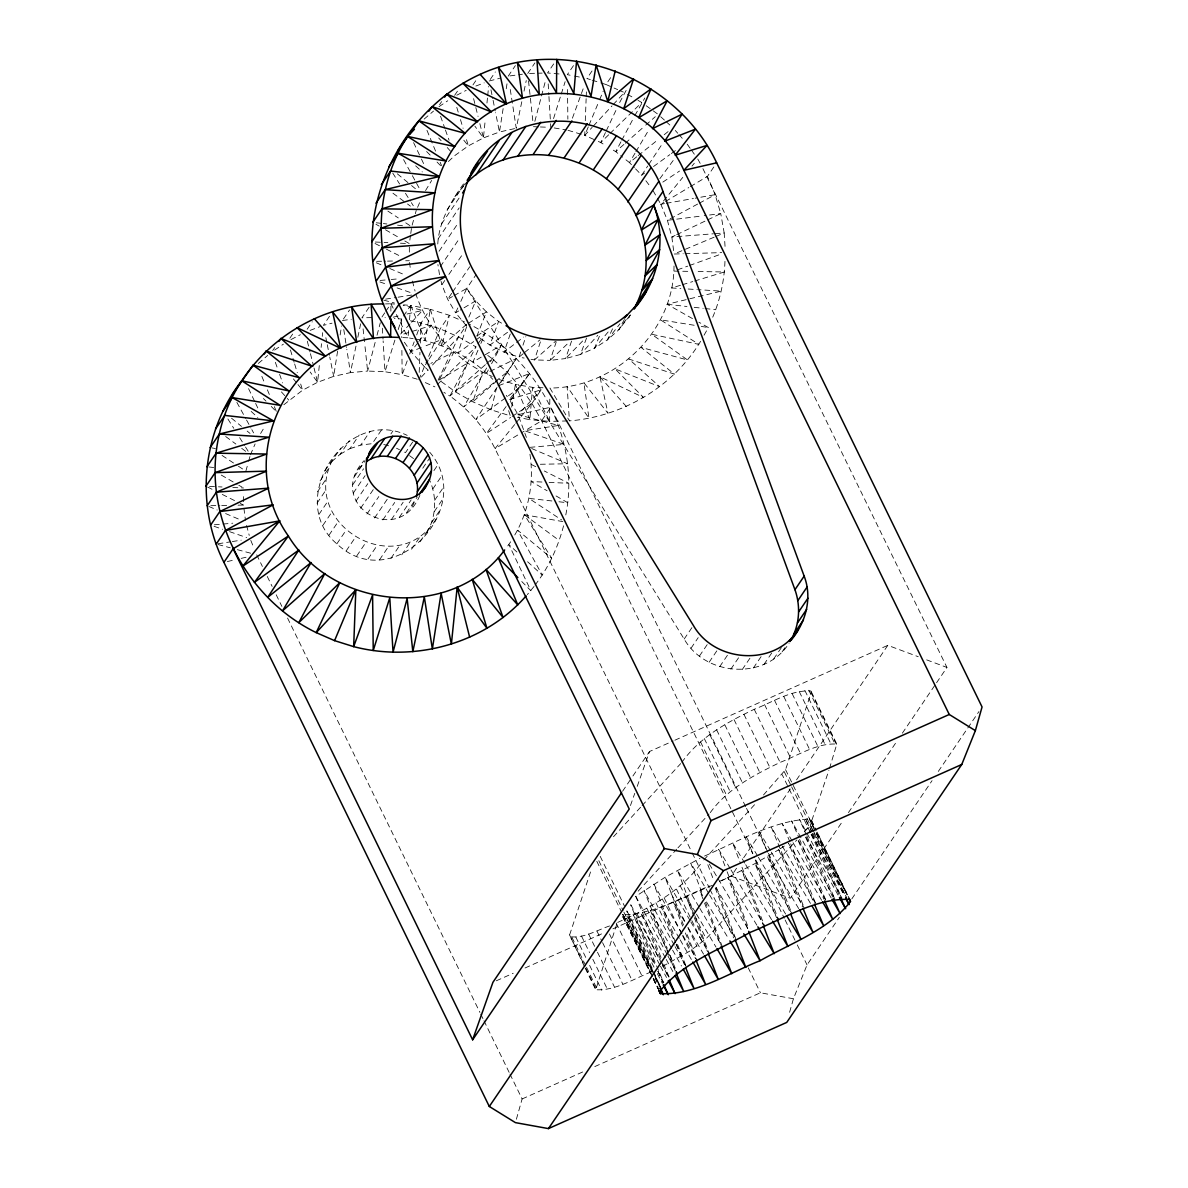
<?xml version="1.0" encoding="UTF-8"?>
<svg xmlns="http://www.w3.org/2000/svg" width="1188" height="1188" viewBox="0 0 1188 1188"><rect width="100%" height="100%" fill="white"/><g stroke="black" fill="none" stroke-linecap="round" stroke-linejoin="round"><path stroke-width="0.75" stroke-dasharray="5 3.75" d="M243.51 501.648L243.54 493.109M409.34 252.153L409.355 245.322M529.937 454.232C534.258 482.165 528.749 511.761 514.152 536.011M700.608 341.312C673.091 387.05 622.378 416.691 569.438 420.879L549.91 388.031C614.968 388.016 674.086 331.601 674.012 265.978M390.867 311.182L390.926 303.772L385.521 303.905M549.821 399.153L549.643 421.384L567.641 420.938M429.714 452.197C477.428 507.335 393.124 597.222 336.843 543.837C284.868 500.163 346.54 405.88 407.217 435.387M436.026 519.186C396.02 583.085 296.213 521.874 334.125 457.128M426.804 532.759C436.204 516.795 437.229 496.465 429.388 479.67M419.201 372.393L419.973 352.227M420.314 343.065L421.087 322.898L430.294 309.311L449.391 315.295L464.419 321.874M584.867 131.69L584.734 135.358L595.931 140.377M585.298 120.686L586.13 98.693M586.204 96.867L586.412 91.357M724.962 261.36C724.324 280.71 720.106 300.044 712.444 317.835M437.778 244C439.04 220.745 451.574 200.312 464.894 181.942M408.613 330.606L408.019 337.793L413.172 338.669M409.518 319.824L410.736 305.45L403.534 304.841M283.828 404.737L302.554 390.228L317.597 382.284L319.468 363.914M321.131 347.386L321.502 343.718M322.26 336.382L322.631 332.699M448.411 161.523L454.573 155.732L468.369 145.872L483.427 137.912L485.283 119.557M486.961 103.029L487.511 97.52M487.704 95.679L488.624 86.501M410.528 235.194L409.37 243.614L404.588 240.852M410.766 233.501L411.687 226.774M337.6 351.158L333.65 376.373L317.597 382.284L310.157 372.007M340.139 334.942L341.55 325.928M503.133 108.583L499.465 132.002L483.427 137.912L474.903 126.18M506.236 88.773L507.083 83.368M403.564 316.008L410.736 305.45L430.294 309.311L425.2 340.704C450.653 347.119 474.74 360.098 492.782 379.314M511.686 407.113L515.369 384.452L498.618 379.358M565.785 514.953C580.902 439.1 537.837 358.42 469.334 324.235M419.869 495.307C397.713 548.99 324.383 503.356 364.107 460.632M355.984 346.109L350.43 372.616L333.65 376.373L329.759 357.024M357.84 337.273L360.81 323.136M521.799 101.737L516.245 128.245L509.875 86.932M524.027 91.149L526.254 80.546M466.394 324.502L441.951 345.782L449.391 315.295L440.184 328.868L426.002 362.771M508.613 410.617L510.276 415.83L491.179 409.845L496.436 388.328M375.141 342.411L367.627 371.057L350.43 372.616L346.822 349.257M377.027 335.239L380.309 322.705M534.852 121.325L545.648 80.131M245.871 471.131L248.144 462.964M248.604 461.345L249.97 456.444M412.147 225.141L414.879 215.34M415.325 213.706L416.231 210.439M516.379 1119.245L522.111 1098.959L509.934 1074.011M789.604 1012.28L793.435 998.752L807.038 964.908L839.322 917.314M535.031 585.075C549.094 567.032 558.642 545.752 564.122 523.611M394.906 340.11L384.986 371.74L367.627 371.057L364.686 343.525M398.218 329.566L401.514 319.037L394.312 318.414M553.549 118.592L560.721 95.753M561.271 93.986L565.132 81.69M540.391 341.892L534.481 359.905L531.051 359.296M466.602 326.819L457.959 352.955L473.715 341.58M556.266 341.773L550.118 360.38L534.481 359.905L555.524 341.253M520.715 352.019L519.008 357.143L504.039 352.153L489.916 345.055L476.937 335.981L486.441 311.924L475.749 300.831L466.765 288.402L475.972 274.814M522.987 345.188L525.824 336.635M584.392 966.512L569.587 934.971L591.698 868.473M617.686 922.423L626.522 918.354L652.405 971.442C634.244 978.377 615.592 990.985 595.723 989.738L617.018 923.314M763.513 794.965L785.55 769.661L811.166 692.663L810.929 690.985C791.045 689.753 772.393 702.346 754.231 709.295C727.101 722.289 699.762 737.08 681.897 762.265M811.968 828.274L810.261 825.021L828.912 770.255M829.491 768.502L836.812 744.074L810.929 690.985M510.246 334.066L504.039 352.153L515.206 343.54M571.577 341.075L565.577 358.553L550.118 360.38L569.587 341.802M630.457 805.538L634.763 793.346M637.228 786.367L649.524 751.514L673.195 740.97M407.217 360.84L402.168 374.651L384.986 371.74L383.13 340.911M409.741 353.95L414.152 341.862M416.676 334.971L421.087 322.898L440.184 328.868L458.538 336.902L475.957 346.881L449.91 396.02C468.948 409.608 484.541 427.725 495.01 448.633L691.416 851.336M572.408 118.206L583.754 87.155M586.56 338.001L580.486 354.455L565.577 358.553L583.353 340.273M599.376 336.323L594.535 348.203L580.486 354.455L597.757 335.328M418.919 379.729L425.289 364.464M588.283 126.878L584.734 135.358L592.159 127.324M588.981 125.186L598.901 101.455M599.613 99.762L603.162 91.283M468.859 317.048L475.749 300.831L460.246 310.053M477.977 350.237L472.943 362.088L482.432 356.415M480.858 343.466L485.164 333.293L475.141 340.54M250.416 454.811L255.108 443.941M417.582 207.336L420.923 199.569M457.826 307.944L455.583 312.815L467.968 327.561M460.796 301.425L466.765 288.402L684.169 639.055C705.464 676.447 765.636 680.531 789.07 643.228M612.548 328.809L607.395 339.917L594.535 348.203L609.993 329.744M438.075 380.234L458.538 336.902L466.736 324.829M605.464 132.536L600.742 142.53L605.241 145.263M606.251 130.858L616.483 109.207M619.631 102.539L627.427 88.016M411.969 506.949L415.741 499.628M491.179 409.845L472.824 401.826L455.405 391.847L439.159 380.056L453.905 352.123C436.783 336.308 423.611 316.439 415.949 294.416M486.679 373.032L488.313 369.928M491.58 363.721L501.41 345.084L484.021 355.479M620.938 141.832L615.74 151.663L622.601 157.128M621.814 140.199L633.961 117.256M634.823 115.622L644.846 97.98M624.383 319.438L618.8 329.774L607.395 339.917L619.943 323.789M704.053 335.194L708.375 327.561L698.856 322.186M486.664 368.013L463.647 406.964L494.03 382.581M490.362 361.776L501.41 345.084M634.986 153.252L629.462 162.608L634.347 167.627M635.907 151.693L648.811 129.878M630.204 315.117L618.8 329.774L627.487 317.76M260.603 433.501L264.969 426.269M425.542 190.585L431.66 180.457M510.662 541.802L506.801 547.312M630.427 314.969L628.482 318.028L630.531 314.969M428.155 360.588L424.294 366.602L428.348 370.27M429.12 359.088L441.669 339.56L422.928 346.941M489.961 371.413L516.275 358.553L498.901 385.595L529.581 373.522L507.217 405.063M497 387.422L475.868 419.527L520.359 387.095L531.942 403.371L541.639 420.76L752.657 853.415M498.01 385.892L516.275 358.553M635.58 168.889L641.683 175.171L647.727 165.993M648.737 164.464L661.805 144.58M272.72 350.519L274.77 347.505M439.56 104.648L441.609 101.633M289.842 338.194L293.941 332.165M454.633 95.337L457.707 90.808M307.143 329.269L312.266 321.725M472.958 84.897L477.056 78.868M329.507 316.305L323.374 325.363L332.016 323.166M490.213 79.492L495.322 71.948M343.421 319.023L349.554 309.964M508.212 76.166L515.369 65.607M369.082 307.276L361.924 317.835L372.72 317.567M527.739 73.478L534.897 62.919M447.148 209.801L465.161 183.249M441.52 223.968L460.543 195.931M384.778 312.815L381.719 317.344L385.313 317.642M385.803 311.301L390.926 303.772L394.52 304.069M553.667 63.929L547.534 72.973L561.939 74.205M438.134 238.892L459.162 207.9M439.055 251.262L457.083 224.695M573.477 65.622L567.329 74.666L572.675 75.72M440.317 266.661L459.34 238.625M458.687 310.974L455.583 312.815L447.683 299.242L441.891 284.734L444.891 280.309M448.901 274.398L462.919 253.742M592.025 70.983L586.902 78.527L590.377 79.611M324.918 470.7L340.882 448.128M320.107 480.873L329.328 467.3M331.675 461.716L340.139 454.262L349.346 440.689M451.692 293.347L447.683 299.242L452.45 296.54M452.687 291.862L469.72 266.78M317.448 491.847L326.655 478.274M340.139 454.262L349.97 448.633L359.177 435.06M317.033 503.207L326.24 489.634M349.97 448.633L360.796 445.055L370.017 431.482M600.786 82.878L605.999 84.511L612.132 75.453M318.874 514.508L328.081 500.935M381.422 430.071L372.2 443.659L360.796 445.055M354.41 476.685L365.265 460.677M322.913 525.319L332.12 511.746M352.732 484.793L363.587 468.785M390.911 433.917L392.961 430.902M353.252 493.124L365.102 475.675M328.972 535.224L338.194 521.651M355.954 501.128L367.79 483.679M360.632 508.241L373.463 489.337M336.843 543.837L346.064 530.264M478.007 343.852L485.164 333.293M412.667 442.055L405.509 452.613L401.009 450.43M366.973 513.988L378.824 496.539M346.213 550.846L355.435 537.258M374.547 517.968L387.377 499.064M356.727 555.954L365.934 542.381M382.848 519.928L394.683 502.479M422.75 468.221L429.908 457.662M391.298 519.72L403.133 502.257M367.968 558.984L377.19 545.396M399.317 517.344L411.167 499.896M433.932 470.596L438.03 464.553M406.37 512.993L417.226 497M379.521 559.8L388.728 546.228M432.848 488.936L442.055 475.363M390.926 558.405L400.133 544.817M434.689 500.237L443.911 486.664M401.752 554.811L410.974 541.238M434.273 511.597L443.495 498.024M411.583 549.198L420.804 535.61M431.615 522.586L440.822 508.999M420.047 541.743L429.254 528.17M515.785 423.18L531.942 403.371L541.149 389.798L509.414 399.554L506.266 395.366M745.693 806.682L550.846 407.187L541.639 420.76L521.428 432.833M690.362 186.62L707.454 176.388L716.661 162.815M684.169 639.055L693.391 625.482M691.045 648.202L698.202 637.644M699.45 656.028L708.657 642.456M709.102 662.265L718.309 648.678M622.571 791.253L631.897 777.501M632.937 775.972L649.524 751.514M719.69 666.691L728.897 653.118M730.843 669.171L740.05 655.598M742.188 669.616L751.41 656.043M753.355 668.027L761.553 655.954M763.973 664.434L772.155 652.375M773.67 658.969L781.867 646.911M782.135 651.826L786.233 645.782M719.379 881.392L731.214 876.12L737.436 866.958M743.658 857.781L790.332 789.01M796.554 779.833L887.822 645.336L918.235 656.712M731.214 876.12L790.347 898.247L842.203 821.814M848.425 812.651L897.178 740.822M902.36 733.174L935.55 684.258M936.59 682.729L946.955 667.448L701.276 165.325M851.826 898.885L932.045 780.665M938.297 771.443L978.942 711.567M534.006 586.501L527.324 594.609M659.875 178.66L674.131 159.192M506.118 406.548L486.382 433.501L510.677 417.434M417.716 342.946L410.989 351.633L424.294 366.602L429.224 364.181M418.829 341.505L431.155 325.586L401.188 334.808M529.581 373.522L509.414 399.554L518.042 414.701L526.403 437.407M673.611 250.623L671.844 236.991L667.404 220.315L660.825 204.277L682.758 177.398M691.98 166.082L694.297 163.246M514.627 424.591L495.01 448.633L519.869 433.769M454.885 196.703L463.483 186.249M613.498 836.738L640.867 806.949M642.099 805.598L680.665 763.617M638.149 891.178L676.7 849.197M677.947 847.846L709.043 814.003M710.276 812.637C727.576 788.624 754.246 775.022 780.115 762.384C798.277 755.434 816.928 742.842 836.812 744.074M626.522 918.354C655.538 904.84 683.783 888.149 702.568 861.315M703.816 859.964L756.043 803.088M662.696 966.364L690.035 950.949L706.088 938.772L796.866 839.931M804.321 831.808L808.063 827.739L782.164 774.65M593.406 125.987L611.983 105.925M613.216 104.574L624.353 92.53L619.349 90.347M421.398 377.042L427.591 370.359M432.536 364.998L458.538 336.902M358.182 469.349L363.78 463.305M400.638 334.051L410.365 323.567M411.583 322.245L422.527 310.454L403.163 305.301M540.347 464.27L567.582 463.751L529.061 447.416L564.152 444.401L524.621 430.739L558.538 425.453L518.042 414.701L541.149 389.798M608.687 134.779L600.742 142.53L597.534 141.09M610.008 133.487L641.772 102.51L635.446 98.886M437.57 384.318L475.957 346.881M804.514 831.125L808.063 827.739L810.676 832.654M623.923 144.431L615.74 151.663L611.241 148.916M625.274 143.228L644.371 126.359M645.737 125.141L655.286 116.706M485.372 364.686L449.91 396.02L443.926 392.367M486.738 363.483L492.203 358.672L507.068 372.126L520.359 387.095M497.267 380.546L472.824 401.826L482.625 372.2L467.627 363.068L453.905 352.123L430.873 363.38M424.146 119.097L433.501 111.093M258.316 363.454L267.686 355.45M523.225 353.668L519.008 357.143L524.16 358.063M524.621 352.509L540.05 339.768M636.694 156.801L629.462 162.608L623.967 158.227M638.149 155.628L658.404 139.382M664.196 134.734L668.532 131.244M495.485 381.422L507.068 372.126M516.617 342.471L523.596 337.08M641.683 175.171L644.653 173.002M653.549 166.513L669.869 154.618M671.354 153.534L677.279 149.213M507.543 332.313L489.916 345.055L498.589 321.428L486.441 311.924L468.414 323.27M660.988 957.394L635.758 896.316L665.087 877.279L699.94 858.389M438.966 106.682L447.757 100.772M274.621 350.059L283.397 344.164M476.937 335.981L498.589 321.428L501.559 323.136M662.83 182.106L679.536 171.057M512.191 416.424L531.942 403.371M780.13 848.796L787.109 844.252M810.483 903.4L778.734 849.702L755.033 863.587L718.606 882.313M657.38 198.218L660.825 204.277L663.929 202.406M665.488 201.485L688.802 187.541M439.159 380.056L467.627 363.068L455.405 391.847L482.625 372.2L492.218 376.492M454.039 295.634L466.765 288.402M697.638 204.069L667.404 220.315L702.36 215.919M699.242 203.222L715.146 194.669L707.454 176.388M456.756 95.218L466.201 90.347M290.941 339.59L300.371 334.719M704.543 856.043C738.208 841.475 772.052 820.982 809.325 818.978L811.389 820.373L816.186 830.264L811.389 820.373L811.449 822.749L815.517 830.961M675.111 235.432L671.844 236.991L713.364 233.798M676.729 234.66L706.073 220.626M707.706 219.839L720.745 213.602L715.146 194.669L695.232 198.188M712.369 885.298C683.649 896.97 654.766 913.899 623.195 914.834L650.163 971.858M674.873 740.213L887.822 645.336M496.302 980.798L513.201 973.269M525.037 967.997L602.776 933.352M612.919 928.838L709.251 885.906M522.111 1098.959L582.952 1071.858M594.787 1066.586L760.409 992.782L793.435 998.752M609.563 925.957C596.836 930.189 583.531 938.654 569.824 936.649M714.166 237.169L674.056 254.024L683.219 253.757M715.829 236.471L724.19 232.967L720.745 213.602L704.202 215.681M421.22 347.609L410.989 351.633L403.638 341.268M475.898 86.026L484.199 82.878M310.083 330.398L320.047 326.611M677.427 269.869L687.704 266.142M689.426 265.533L721.992 253.742M680.457 285.298L671.666 287.956L680.843 288.55M682.224 284.764L692.767 281.571M694.534 281.036L724.428 271.978L695.604 271.473M489.189 80.992L499.569 78.363M692.5 318.607L667.121 304.277L721.22 291.134L699.197 289.724M393.183 317.181L400.089 315.592M406.994 314.018L422.527 310.454M518.042 414.701L550.846 407.187M227.368 561.538L234.274 559.964M241.179 558.375L246.362 557.187M514.567 128.616L499.465 132.002L495.574 112.652M660.825 204.277L664.448 203.623M666.26 203.311L693.421 198.515M385.595 299.138L396.317 297.46M398.099 297.193L414.166 294.683M217.998 543.777L230.502 541.832M232.284 541.55L241.209 540.169M509.979 75.913L522.408 74.205M342.396 320.522L351.262 319.305M380.115 280.442L389.352 279.64M391.194 279.477L398.589 278.838M214.3 524.799L232.774 523.21M715.161 233.665L724.19 232.967L725.2 248.945M685.06 253.697L721.755 252.613M529.536 73.433L542.129 73.107M376.626 261.33L385.699 261.152M387.511 261.122L392.961 261.018M405.672 260.766L409.311 260.707M210.796 505.687L219.884 505.524M221.696 505.479L227.146 505.375M238.046 505.167L243.495 505.063L245.471 520.389M673.997 271.102L688.401 271.354M533.457 126.685L538.654 126.893M540.391 126.968L547.326 127.235M402.806 337.6L408.019 337.793L395.812 313.483M542.975 387.763L532.566 387.347L515.369 384.452L529.848 419.691L549.643 421.384L532.566 387.347L529.848 419.691L517.389 417.24M375.334 242.025L387.882 242.604M400.415 243.198L407.573 243.54M541.951 482.031L531.199 481.526L547.119 490.763M549.108 482.373L568.814 483.293L544.327 470.997M209.519 486.397L216.691 486.724M218.473 486.813L222.052 486.976M232.803 487.481L243.555 487.986M688.194 289.011L697.371 289.605M376.284 222.78L381.6 223.389M383.368 223.582L386.917 223.983M397.535 225.171L402.836 225.779M667.121 304.277L686.976 306.504M694.193 307.321L703.222 308.331M705.019 308.524L715.844 309.741M551.885 500.965L528.883 498.381L561.642 519.958M558.969 501.767L567.819 502.762L555.078 495.381M208.702 466.943L214.018 467.552M694.163 325.26L660.424 319.81L698.886 344.372L651.707 334.259L687.496 359.964L641.104 347.401L674.383 374.131L628.794 358.999L659.667 386.694L614.998 368.859L643.569 397.52L599.94 376.804L607.989 413.365L583.887 382.714L588.966 418.206L567.121 386.486L569.438 420.879M701.262 326.418L708.375 327.561M554.232 127.948L566.275 129.982M414.894 338.966L425.2 340.704L410.736 305.45M211.895 447.906L215.399 448.529M527.591 561.746L542.277 575.155L517.641 530.234L551.767 558.345L524.339 514.701L562.86 521.606M574.457 76.077L579.789 77.131M410.409 320.79L421.087 322.898M383.783 300.163L394.357 302.97M217.968 544.52L230.294 547.802M237.348 549.673L251.44 553.415M383.754 444.475L390.184 446.213M567.998 130.279L581.392 134.348M417.24 379.21L402.168 374.651L401.841 346.837M592.114 80.16L599.049 82.328M379.863 281.942L386.739 284.318M397.044 287.882L412.518 293.228M214.048 526.314L222.631 529.269M229.507 531.645L246.688 537.585M926.685 659.875L946.955 667.448M376.344 262.815L383.041 265.652M389.738 268.503L404.811 274.888M208.85 506.474L217.226 510.023M225.601 513.572L240.674 519.958M605.999 84.511L617.686 89.62M425.319 382.595L434.927 386.887M396.495 448.232L399.495 449.688M375.022 243.495L379.922 245.961M386.456 249.228L401.143 256.608M531.259 464.449L536.159 466.899M207.573 487.035L214.107 490.317M222.26 494.416L238.595 502.613M240.228 503.43L243.495 505.063M627.531 94.357L633.857 97.98M375.928 224.235L379.121 226.076M385.491 229.774L398.218 237.154M221.265 475.066L237.184 484.288M238.773 485.209L241.951 487.065M387.867 211.078L398.292 217.939M405.732 222.839L410.202 225.794M222.052 455.435L236.932 465.251M238.432 466.231L242.901 469.171M646.198 105.732L658.018 114.3M487.763 355.45L492.203 358.672M392.961 193.228L406.058 202.91M407.514 203.98L410.424 206.133M524.339 514.701L559.236 540.525M225.69 436.516L235.877 444.045M241.699 448.351L246.05 451.574M409.518 455.613L414.879 459.608M397.341 173.834L410.127 184.378M411.553 185.551L417.24 190.228M231.526 418.191L241.476 426.403M247.163 431.081L250 433.427M660.721 116.751L664.775 120.419M666.126 121.651L671.532 126.537M415.637 165.83L422.319 171.933M516.929 552.004L508.924 544.683L530.902 590.748L521.77 581.526M251.158 411.419L257.826 417.523M426.626 151.529L430.531 155.48M437.05 162.058L440.956 166.008M263.409 398.515L266.023 401.158M271.235 406.43L275.141 410.38M438.684 137.986L441.134 140.704M447.237 147.535L452.123 153M281.422 391.906L288.758 400.089M675.304 130.487L677.724 133.205M678.927 134.571L683.768 140.006M599.94 376.804L626.269 406.445M463.795 140.214L468.369 145.872L466.26 138.862M293.406 378.913L296.837 383.16M297.98 384.57L302.554 390.228L299.911 381.482M645.886 180.754L651.158 187.734M687.228 144.208L690.391 148.649M691.446 150.133L694.594 154.559M392.723 173.032L399.584 183.947M405.464 193.302L410.365 201.084M411.345 202.643L413.305 205.762M227.888 418.963L233.769 428.304M239.649 437.659L244.535 445.455M245.515 447.015L248.455 451.692M771.591 919.646L741.787 870.715L762.741 924.294M756.89 925.2L727.977 877.769L748.039 929.61M785.624 914.032L755.033 863.587L776.521 917.715M715.844 887.748L742.767 932.164M798.678 908.568L767.448 856.533L789.99 912.25M702.732 895.678L699.91 891L703.89 901.336M706.474 901.93L728.957 939.366M744.772 863.127L732.61 842.812L740.555 863.513M745.708 864.686L778.437 919.378L754.974 859.251M730.056 868.339L718.606 849.242L726.492 870.017M731.006 869.928L764.389 925.645L741.223 865.235M709.295 864.003L748.232 929.179M757.454 855.716L746.272 836.901L754.306 857.528M758.389 857.29L791.965 913.721L768.131 853.89M708.657 893.302L690.748 863.097L702.969 895.485M709.592 894.891L735.981 939.411L716.334 887.302M695.544 912.577L686.263 896.91L693.584 915.8M696.48 914.151L715.978 947.059M770.388 850.549L759.266 831.659L767.448 852.182M771.309 852.123L804.662 908.805L771.339 827.175L781.422 844.594M698.945 906.83L677.487 870.225L692.411 909.459M699.881 908.419L722.274 946.613L705.538 902.301M821.65 900.281L788.52 843.346L814.255 903.712M684.273 921.056L673.254 902.152L682.669 926.105M687.956 927.368L703.563 954.142M782.343 846.168L816.26 904.721L790.718 843.851M689.946 920.329L665.087 877.279L683.501 925.036M690.867 921.918L709.281 953.816L695.01 916.275M679.298 938.327L661.196 906.637L675.527 942.381M680.204 939.901L691.965 960.498M653.058 190.644L656.519 196.703M798.574 840.659L831.08 897.757M792.144 841.074L782.194 823.566L790.005 842.158M793.049 842.678L826.492 901.588L799.613 839.381M681.912 933.679L653.801 884.11L674.576 936.916M682.818 935.268L697.326 960.854L686.144 931.852M697.757 158.999L700.4 163.751M671.695 948.499L650.326 910.246L675.363 971.175M672.586 950.088L681.481 966.037M805.969 837.035L838.565 895.975M674.22 945.084L644.015 890.465L667.255 948.306M675.111 946.688L686.649 967.567L677.264 943.718M403.578 159.623L411.494 174.057M412.37 175.661L420.285 190.11M236.872 402.376L245.678 418.428M246.555 420.032L250.95 428.051M251.841 429.655L253.593 432.863M665.369 957.825L640.896 912.919L667.953 976.818M666.245 959.429L673.225 972.244M635.758 896.316L667.077 954.439M667.953 956.058L677.516 973.818L669.987 955.107M811.553 834.288L843.851 894.831M659.667 964.597L633.115 914.597L655.063 964.671M660.513 966.215L666.513 977.501M812.83 829.907L847.059 895.024M630.902 904.811L661.582 963.23M662.444 964.849L670.106 979.461M812.102 831.615L805.315 818.591L811.419 831.882M812.948 833.248L846.881 898.351L816.364 833.857M622.794 914.359L654.291 975.259M655.152 976.892L661.107 988.416L626.715 911.107M654.009 967.136L627.219 915.22L654.306 974.858M657.35 973.625L662.369 983.367M626.982 910.958L654.573 964.79M657.914 971.309L663.765 982.728L630.65 904.944M813.453 827.19L809.325 818.978L815.592 832.209M816.75 833.753L849.747 899.42L816.988 831.897L847.296 894.906M390.926 303.772L394.995 311.865M623.195 914.834L651.856 971.903M655.137 978.422L659.236 986.575M816.319 832.595L847.237 894.965M652.331 976.581L621.963 915.102L650.029 972.378M653.162 978.244L658.078 988.223M653.251 978.927L658.063 988.758M811.166 692.663L837.05 745.752M808.805 690.243L834.689 743.332M804.87 690.451L830.768 743.539M799.272 691.609L825.155 744.698M792.173 693.688L818.057 746.777M783.828 696.599L809.711 749.687M774.502 700.252L800.4 753.341M764.523 704.529L790.421 757.617M785.55 769.661L811.449 822.749M754.231 709.295L780.115 762.384M784.362 771.933L790.837 785.209M791.654 786.872L813.498 831.659M814.3 833.323L844.237 894.698M743.955 714.359L769.839 767.448M734.036 719.586L759.919 772.675M724.814 724.784L750.712 777.873M716.616 729.788L742.5 782.877M746.51 808.345L767.611 851.633M768.428 853.296L790.347 898.247M709.682 734.407L735.58 787.495M704.276 738.52L730.16 791.594M700.564 741.951L726.447 795.039M755.895 860.067L784.303 918.309M785.12 919.972L796.48 943.272M797.297 944.935L807.038 964.908M692.233 852.999L709.281 887.941M710.082 889.604L733.62 937.867M748.232 967.819L760.409 992.782M680.189 885.684L693.941 913.884M694.757 915.547L706.088 938.772M676.477 889.129L691.045 918.992M691.847 920.641L702.36 942.218M671.057 893.228L684.823 921.428M688.06 928.066L696.955 946.316M664.137 897.861L681.942 934.347M682.744 936.01L690.035 950.949M655.925 902.85L675.348 942.663M676.15 944.326L681.823 955.939M646.718 908.048L668.562 952.835M669.364 954.499L672.601 961.137M636.798 913.275L659.459 959.726M600.192 856.296L624.472 906.073M598.811 860.676L623.076 910.454M623.893 912.102L660.305 986.768M596.807 861.285L621.086 911.062M616.216 923.106L642.114 976.194M609.474 934.02L632.135 980.471M596.925 931.036L601.781 941M602.583 942.648L622.809 984.124M588.58 933.961L596.658 950.549M597.475 952.197L614.463 987.035M581.481 936.025L589.575 952.613M592.812 959.251L607.365 989.114M575.868 937.184L586.397 958.746M589.634 965.384L601.767 990.272M571.948 937.391L585.699 965.592M586.516 967.255L597.831 990.48M569.587 934.971L584.956 966.483M585.773 968.146L595.47 988.06M585.194 968.175L595.723 989.738M256.712 554.826L262.399 566.468M267.27 576.447L272.141 586.441M276.195 594.757L281.883 606.4M287.555 618.057L479.907 1012.428M480.724 1014.106L483.16 1019.096M483.976 1020.759L509.132 1072.348M622.661 914.344L652.628 976.759M653.415 978.407L658.152 988.253M413.602 142.634L420.671 157.44M421.443 159.073L423.804 164.018M248.574 388.639L254.841 401.796M255.628 403.445L258.776 410.023M653.326 978.57L658.88 990.302M808.063 827.739L810.365 832.699M811.122 834.347L839.485 895.5M812.191 833.545L841.98 898.351L799.42 819.23L806.117 834.258M655.048 976.506L659.563 986.441M805.583 837.228L832.595 897.014M806.86 835.936L835.134 899.45L791.624 820.893L798.885 837.703M798.232 840.822L823.893 899.227M657.989 971.353L663.112 983.025M778.734 849.702L802.435 906.964M426.967 130.324L436.011 152.183M440.184 162.281L441.565 165.637M261.85 376.373L264.627 383.1M267.404 389.827L269.498 394.876M274.354 406.638L276.448 411.687M663.795 964.181L669.408 977.754M250.787 540.377L254.084 548.396M676.21 944.089L684.392 964.508M685.372 932.951L695.455 958.612M694.252 917.522L707.588 951.87M715.25 888.03L733.857 936.367M704.558 903.058L720.492 944.415M727.145 871.754L748.811 928.897M707.825 864.73L713.721 880.353M440.555 116.246L444.817 128.259M445.426 129.982L449.079 140.273M275.349 362.325L277.175 367.478M279.611 374.339L282.655 382.922M430.294 309.311L441.951 345.782M456.771 107.351L458.36 112.608M460.469 119.602L463.097 128.363M290.436 349.97L294.119 362.221M294.654 363.974L297.282 372.72M412.399 281.066L415.058 291.075M246.584 525.438L249.242 535.432M473.596 98.634L475.378 105.777M475.824 107.559L478.066 116.483M479.848 123.626L483.427 137.912M307.321 341.208L310.009 351.93M310.454 353.712L313.587 366.216M314.033 367.998L317.597 382.284M439.501 274.651L437.897 264.478M441.09 281.378L441.891 284.734M490.956 89.783L492.738 98.589M493.094 100.341L495.218 110.9M325.854 337.674L326.923 342.946M327.264 344.713L329.403 355.257M343.778 329.507L346.554 347.46M409.533 262.399L410.632 270.923M528.526 80.814L532.863 121.191M363.097 328.853L364.478 341.699M548.188 83.858L548.841 94.728M548.945 96.555L550.475 121.933M550.579 123.745L550.801 127.368M382.373 328.215L383.026 339.1M567.508 89.501L567.864 119.156M401.514 319.037L401.737 337.57"/><path stroke-width="1.5" d="M390.807 318.592L390.659 337.11C291.03 336.605 231.348 455.301 288.372 536.011C333.219 609.964 452.183 621.205 504.677 549.94M383.724 303.95C307.543 302.762 235.179 359.162 219.349 434.021C200.787 512.414 244.49 597.698 316.216 632.61L355.836 589.797L353.668 646.628C414.657 662.518 484.333 643.851 526.121 595.901M216.216 544.059L225.423 530.487L279.744 520.879L233.13 548.752L472.631 1039.812L629.239 809.028L389.723 317.968C343.466 229.819 391.981 114.211 480.13 74.339C566.26 34.511 676.848 77.443 716.661 162.815L982.06 706.964L975.363 730.635L961.76 764.478L786.738 1022.423L548.44 1128.6L515.429 1122.63L489.308 1106.488L223.908 562.34C194.995 504.633 201.886 431.69 241.699 380.784L288.862 390.897L253.074 365.191L232.477 394.357M961.76 764.478L723.477 870.655L697.356 854.514L664.344 848.544L398.945 304.395C372.898 251.737 375.349 185.922 407.514 136.412L454.677 146.525C509.964 63.989 644.341 82.076 683.857 170.33L949.257 714.478L975.363 730.635M517.864 577.576L498.307 557.825L517.775 604.915L485.996 569.423L503.059 617.493L472.2 579.284L486.961 628.304L457.157 587.228L451.381 644.163L441.104 593.139L432.358 648.99L424.324 596.911L412.83 651.677L407.128 598.455L393.035 652.167L389.768 597.772L373.24 650.489L372.587 594.876L353.668 646.628L334.585 640.644L316.216 632.61L339.827 582.625L298.797 622.646L324.844 573.492L282.551 610.855L311.108 562.548L267.686 597.386L298.886 549.985L254.395 582.417L288.372 536.011L242.812 566.141L279.744 520.879M789.931 641.594C799.598 626.254 800.964 606.652 794.95 589.694L653.742 205.078L662.949 191.506C635.818 109.133 511.969 94.194 470.908 173.092M791.119 640.198C805.791 622.631 812.592 598.054 804.157 576.121L662.949 191.506M371.993 448.99C345.916 487.407 413.038 523.151 429.551 479.254C442.649 442.441 386.635 418.057 369.037 453.356M416.409 496.376C424.279 469.453 389.189 444.965 366.602 461.568M477.918 162.756C454.811 195.441 454.796 241.209 475.972 274.814L693.391 625.482C714.686 662.874 774.843 666.958 798.277 629.64M716.661 162.815L683.857 170.33L706.964 145.426L675.23 155.197L695.396 129.15L664.716 141.224L682.09 114.182L652.494 128.66L667.225 100.728L638.758 117.716L650.979 88.937L623.774 108.583L633.575 78.957L607.766 101.425L615.206 70.938M398.292 149.985L418.889 120.834L454.677 146.525C428.2 184.066 425.319 235.536 445.559 276.507L710.959 820.656L697.356 854.514M472.631 1039.812L492.931 982.313L621.532 792.782M334.585 640.644L355.836 589.797M658.88 990.302L660.469 993.658L659.726 991.549C681.927 962.933 719.319 949.925 750.133 932.372C782.031 919.794 814.701 897.935 849.747 899.42L850.489 901.529C828.288 930.145 790.881 943.138 760.082 960.706C728.185 973.284 695.5 995.143 660.469 993.658L658.865 990.391M636.694 305.806C659.221 277.933 666.423 238.788 653.742 205.078L641.475 229.997C649.287 255.539 647.445 284.274 634.496 307.841M634.318 308.85L645.945 292.055L636.219 304.915L652.687 278.645L641.847 290.748L657.32 264.345L645.233 275.839L659.741 249.614L646.302 260.514L659.934 234.615L645.039 245.114L657.929 219.661L641.475 229.997C621.398 157.351 518.443 127.933 465.83 183.828M222.988 411.167L232.209 397.594L280.145 405.346L241.699 380.784M388.803 166.795L398.025 153.222L445.96 160.974L407.514 136.412M264.152 354.039L266.201 351.024L311.776 366.156L280.903 338.446L278.853 341.476M428.942 111.182L432.016 106.653L477.606 121.785L446.718 94.09L444.668 97.104M215.518 428.987L224.725 415.414L273.448 420.864L232.209 397.594M381.333 184.615L390.54 171.042L439.263 176.507L398.025 153.222M210.142 447.594L219.349 434.021L273.448 420.864M375.957 203.222L385.164 189.649L439.263 176.507M206.935 466.75L216.142 453.177L268.904 437.199L219.349 434.021M372.75 222.394L381.957 208.806L434.719 192.827L385.164 189.649M205.94 486.219L215.147 472.646L266.587 454.039L216.142 453.177M371.755 241.862L380.962 228.289L432.402 209.682L381.957 208.806M207.172 505.761L216.379 492.188L266.528 471.131L215.147 472.646M372.987 261.39L382.194 247.817L432.343 226.76L380.962 228.289M210.603 525.126L219.825 511.538L268.726 488.149L216.379 492.188M376.433 280.754L385.64 267.181L434.541 243.792L382.194 247.817M382.031 299.688L391.238 286.115L438.981 260.469L385.64 267.181M467.166 180.294L470.181 175.869M467.567 180.517L487.585 151.01M462.548 192.991L464.553 190.035M475.957 174.814L498.99 140.882M488.832 166.528L511.85 132.581M223.908 562.34L233.13 548.752M502.88 160.261L525.898 126.329M517.79 156.177L540.822 122.23M533.234 154.351L556.266 120.404M548.871 154.811L571.903 120.879M564.345 157.573L587.377 123.641M366.26 459.221L368.235 456.326M366.736 458.939L377.606 442.946M370.834 458.954L384.645 438.595M378.853 456.593L392.679 436.219M579.328 162.563L602.346 128.631M387.303 456.37L401.128 436.011M395.604 458.33L409.415 437.971M593.451 169.676L616.483 135.729M403.178 462.31L416.988 441.951M409.518 468.057L423.344 447.698M606.429 178.735L629.447 144.802M414.196 475.17L428.022 454.811M416.899 483.174L430.709 462.815M617.953 189.56L640.985 155.628M417.419 491.505L431.229 471.146M419.691 493.807L429.551 479.254M421.844 492.396L425.794 486.59M627.769 201.901L650.801 167.968M658.701 181.541L635.669 215.474L653.742 205.078M794.95 589.694L804.157 576.121M797.861 600.608L807.068 587.035M798.722 611.79L807.929 598.217M797.504 622.868L806.711 609.296M794.252 633.456L803.459 619.884M789.292 641.268L791.342 638.253M489.308 1106.488L664.344 848.544M548.44 1128.6L723.477 870.655M633.991 308.761L637.243 304.262L624.502 317.939M409.682 134.407L414.449 129.254M626.774 314.998C594.178 343.896 543.228 347.921 506.014 325.705M225.423 530.487L273.166 504.841L219.825 511.538M710.959 820.656L949.257 714.478M391.238 286.115L445.559 276.507L398.945 304.395L389.723 317.968L395.01 327.457M399.331 337.451L390.659 337.11L371.131 304.262L373.463 338.669L351.603 306.95L356.682 342.426L332.581 311.776L340.629 348.336L297.015 327.636L325.586 356.296L280.903 338.446M418.889 120.834L465.295 133.383L432.016 106.653M253.074 365.191L299.48 377.754L266.201 351.024M446.718 94.09L491.401 111.924L462.83 83.264L506.459 103.98L498.396 67.419L522.497 98.069L517.419 62.578L539.278 94.297L536.946 59.905L556.489 92.753L556.741 59.4L573.834 93.436L576.551 61.093L591.015 96.332L596.124 64.954L607.766 101.425M480.13 74.339L506.459 103.98M314.3 318.711L340.629 348.336M772.556 921.22L787.941 946.465L777.19 919.408M757.84 926.789L774.22 953.667L763.409 926.016M786.59 915.621L800.92 939.263L790.673 913.943M743.733 933.753L760.082 960.706L748.707 931.333M799.628 910.142L812.889 932.224L803.133 908.642M729.892 940.926L745.826 967.433L735.194 939.812M812.354 906.548L823.551 925.511L814.968 905.39M716.913 948.618L731.778 973.7L721.161 946.138M822.571 901.855L832.699 919.26L824.635 900.905M704.469 955.716L718.25 979.358L708.256 953.593M692.871 962.087L705.538 984.273L696.123 960.32M831.971 899.346L840.094 913.617L833.352 898.677M683.263 969.215L693.941 988.342L685.758 967.923M839.441 897.564L845.604 908.716L840.243 897.148M674.977 975.452L683.724 991.49L676.061 972.868M845.604 898.113L849.093 904.647L845.856 898.024M668.235 980.724L675.081 993.628L669.379 980.174M848.767 898.277L850.489 901.529M663.216 984.986L668.235 994.712L663.84 984.704M660.053 988.208L663.32 994.727L660.32 988.104M457.157 587.228L469.661 637.228"/></g></svg>
